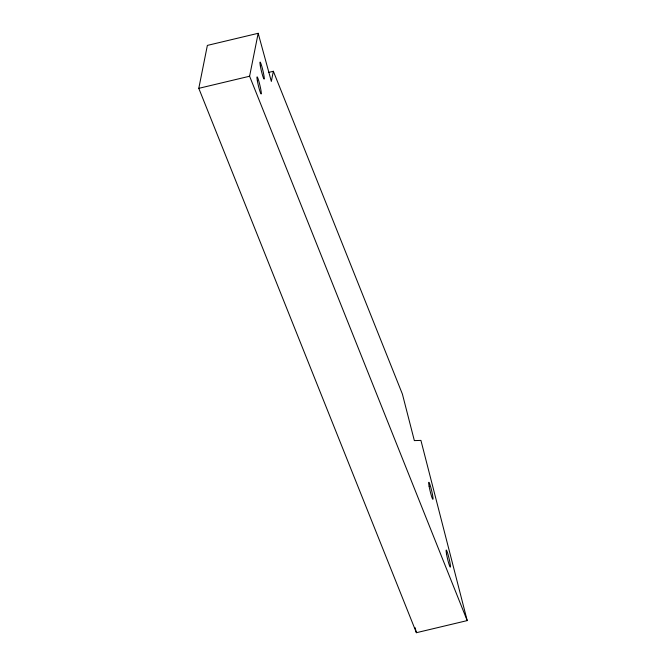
<?xml version="1.0" encoding="UTF-8"?>
<svg xmlns="http://www.w3.org/2000/svg" width="666" height="666" viewBox="0 0 666 666"><rect width="100%" height="100%" fill="white"/><g stroke="black" fill="none" stroke-linecap="round" stroke-linejoin="round"><path stroke-width="1" d="M273.36 71.279L402.397 394.072L414.352 440.609L420.92 440.401L467.207 620.595L416.4 632.7L198.793 88.337L207.367 45.405L258.175 33.3L271.337 81.418L273.36 71.279L268.381 72.469M467.207 620.595L249.6 76.232L258.175 33.3M198.793 88.337L249.6 76.232M415.109 627.663L416.4 632.7M446.528 554.037A8.741 0.783 76.6 0 0 450.258 567.124A8.741 0.783 76.6 0 0 448.093 554.728A8.741 0.783 76.6 0 0 446.528 554.037M429.104 486.197A8.741 0.783 76.6 0 0 432.833 499.292A8.741 0.783 76.6 0 0 430.661 486.896A8.741 0.783 76.6 0 0 429.104 486.197M260.348 66.001A8.741 0.783 76.6 0 0 264.077 79.088A8.741 0.783 76.6 0 0 261.905 66.692A8.741 0.783 76.6 0 0 260.348 66.001M257.376 80.869A8.741 0.783 76.6 0 0 261.105 93.956A8.741 0.783 76.6 0 0 258.941 81.56A8.741 0.783 76.6 0 0 257.376 80.869"/></g></svg>
